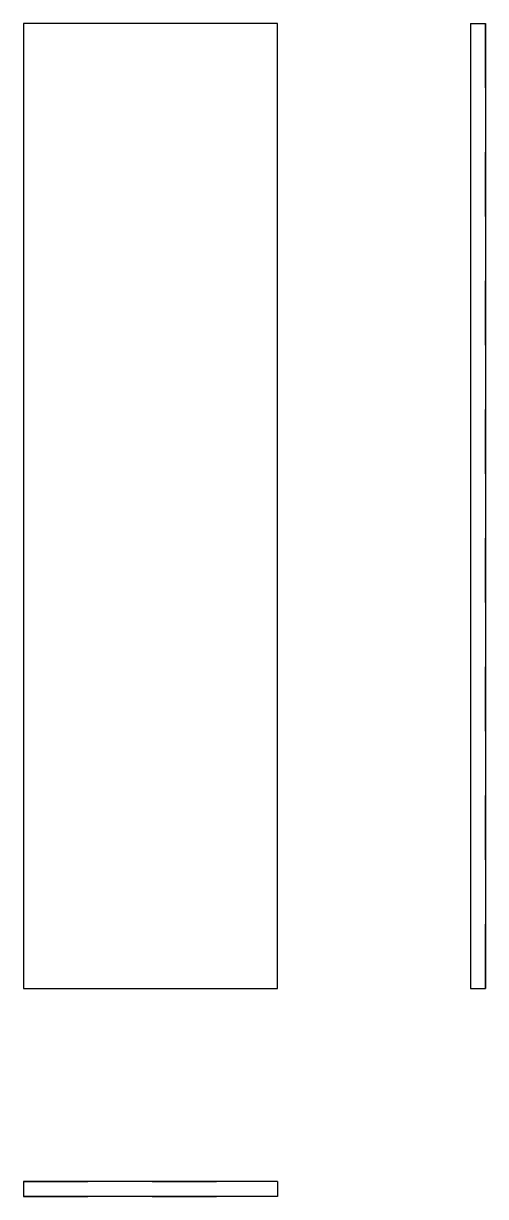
# Model space of a CAD drawing. Extents: x 0 to 0.72, y 0 to 1.82.
import ezdxf

# ---------------------------------------------------------------- set-up
doc = ezdxf.new("R2010")
doc.units = 0
doc.linetypes.add('HIDDEN', pattern=[0.075, 0.050025, -0.024975])
for name, color, linetype in [('FRONT', 7, 'CONTINUOUS'), ('LEFT', 7, 'CONTINUOUS'), ('LEFT_HID', 7, 'HIDDEN'), ('TOP', 7, 'CONTINUOUS'), ('TOP_HID', 7, 'HIDDEN')]:
    doc.layers.add(name, color=color, linetype=linetype)

msp = doc.modelspace()

# ---------------------------------------------------------------- linework, layer by layer
at = {"layer": 'FRONT'}
for p, q in [((0.394737, 1.823438), (0, 1.823438)), ((0, 1.823438), (0, 0.323438)), ((0.394737, 0.323438), (0.394737, 1.823438)), ((0, 0.323438), (0.394737, 0.323438))]:
    msp.add_line(p, q, dxfattribs=at)
at = {"layer": 'LEFT'}
for p, q in [((0.694737, 1.823438), (0.718174, 1.823438)), ((0.694737, 1.823438), (0.694737, 0.323438)), ((0.718174, 1.823438), (0.718174, 0.323438)), ((0.694737, 0.323438), (0.718174, 0.323438))]:
    msp.add_line(p, q, dxfattribs=at)
at = {"layer": 'LEFT_HID', "linetype": 'HIDDEN'}
msp.add_line((0.718174, 0.323438), (0.718174, 1.823438), dxfattribs=at)
at = {"layer": 'TOP'}
for p, q in [((0, 0.023438), (0, 0)), ((0.394737, 0.023438), (0, 0.023438)), ((0.394737, 0.023438), (0.394737, 0)), ((0.394737, 0), (0, 0))]:
    msp.add_line(p, q, dxfattribs=at)
at = {"layer": 'TOP_HID', "linetype": 'HIDDEN'}
for p, q in [((0, 0.023438), (0.394737, 0.023438)), ((0, 0), (0.394737, 0))]:
    msp.add_line(p, q, dxfattribs=at)

doc.saveas('drawing.dxf')
